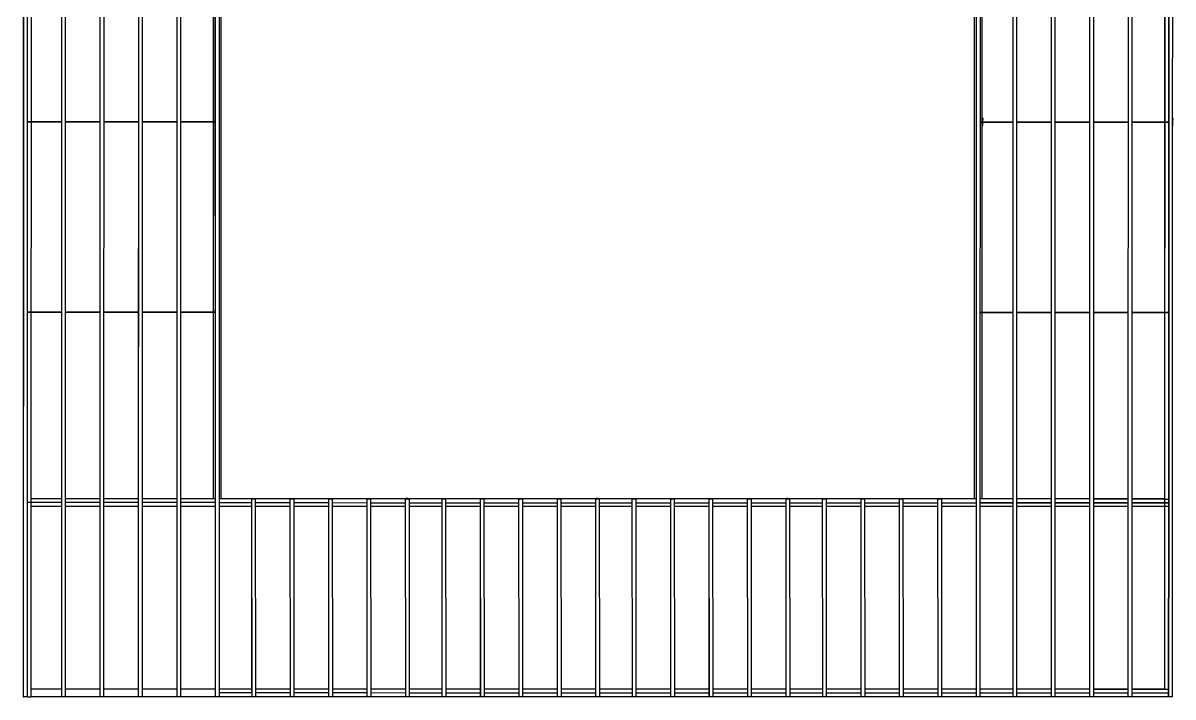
# Model space of a CAD drawing. Extents: x -15.5 to 2.7, y -11.6 to 9.6.
# Drawn here: x -15.48 to 2.65, y -11.63 to -1 of the extents above; entities that cross this region are included whole.
import ezdxf

# ---------------------------------------------------------------- set-up
doc = ezdxf.new("R2010")
doc.units = 0
doc.layers.get('0').update_dxf_attribs({"linetype": 'CONTINUOUS'})

msp = doc.modelspace()

# ---------------------------------------------------------------- linework, layer by layer
for p, q in [((-12.448, -11.624), (-12.447, 9.615)), ((-0.449, -11.627), (-0.447, 9.613)), ((2.582, -11.627), (2.586, 7.633)), ((0.127, -11.627), (0.129, 6.982)), ((-15.475, -11.624), (-15.473, 6.436)), ((-15.415, -11.623), (-15.413, 6.436)), ((-14.873, -11.624), (-14.871, 6.436)), ((-14.267, -11.624), (-14.265, 6.435)), ((-13.661, -11.624), (-13.659, 6.435)), ((-13.055, -11.624), (-13.053, 6.435)), ((-15.474, 6.256), (-15.479, -11.623)), ((-15.476, -11.623), (-15.474, 6.256)), ((-15.477, 0.431), (-15.478, -2.528)), ((-15.355, 0.376), (-15.358, -8.502)), ((-14.873, -8.502), (-14.872, 0.376)), ((-14.813, -8.502), (-14.812, 0.376)), ((-14.267, -8.502), (-14.266, 0.376)), ((-14.207, -8.502), (-14.206, 0.376)), ((-13.661, -8.502), (-13.66, 0.376)), ((-13.601, -8.502), (-13.6, 0.376)), ((-13.055, -8.503), (-13.054, 0.376)), ((-12.995, -8.503), (-12.994, 0.376)), ((-12.479, -2.531), (-12.478, 0.376)), ((-12.477, -2.528), (-12.477, 0.376)), ((-12.449, -8.504), (-12.448, 0.376)), ((-12.388, -8.504), (-12.387, 0.376)), ((-12.358, -8.503), (-12.357, 0.376)), ((-0.48, -8.505), (-0.479, 0.374)), ((-0.479, -8.505), (-0.478, 0.374)), ((-0.449, -8.506), (-0.448, 0.374)), ((-0.389, -8.506), (-0.388, 0.373)), ((-0.358, -2.505), (-0.358, 0.373)), ((0.127, -8.505), (0.128, 0.373)), ((0.187, -8.505), (0.188, 0.373)), ((0.733, -8.505), (0.734, 0.373)), ((0.733, -8.505), (0.734, 0.373)), ((0.793, -8.505), (0.794, 0.373)), ((1.339, -8.505), (1.34, 0.373)), ((1.339, -8.505), (1.34, 0.373)), ((1.399, -8.505), (1.4, 0.373)), ((1.945, -8.505), (1.946, 0.373)), ((1.945, -8.505), (1.946, 0.373)), ((2.005, -8.505), (2.006, 0.373)), ((2.52, -8.505), (2.523, 0.373)), ((2.522, -8.507), (2.524, 0.373)), ((2.582, -8.507), (2.584, 0.373)), ((2.584, 0.433), (2.583, -2.567)), ((2.644, -2.506), (2.645, 0.374)), ((-15.48, -2.536), (-15.481, -2.539)), ((-15.479, -2.533), (-15.48, -2.536)), ((-15.478, -2.53), (-15.479, -2.533)), ((-15.478, -2.528), (-15.478, -2.53)), ((-15.478, -2.528), (-15.478, -2.568)), ((-12.48, -2.536), (-12.481, -2.539)), ((-12.479, -2.533), (-12.48, -2.536)), ((-12.478, -2.53), (-12.479, -2.531)), ((-12.479, -2.531), (-12.479, -2.533)), ((-12.479, -2.566), (-12.479, -2.531)), ((-12.477, -2.528), (-12.478, -2.53)), ((-12.477, -2.57), (-12.477, -2.528)), ((-0.358, -2.505), (-0.35, -2.505)), ((-0.351, -2.505), (-0.358, -2.505)), ((-0.358, -2.525), (-0.358, -2.505)), ((-0.358, -2.505), (-0.358, -2.505)), ((-0.358, -2.525), (-0.35, -2.525)), ((-0.358, -2.625), (-0.358, -2.525)), ((-0.351, -2.505), (-0.35, -2.505)), ((-0.351, -2.625), (-0.35, -2.525)), ((-0.35, -2.505), (-0.35, -2.525)), ((2.644, -2.506), (2.649, -2.506)), ((2.649, -2.506), (2.644, -2.506)), ((2.644, -2.526), (2.644, -2.506)), ((2.644, -2.506), (2.644, -2.506)), ((2.644, -2.526), (2.649, -2.526)), ((2.644, -2.626), (2.644, -2.526)), ((2.649, -2.506), (2.649, -2.506)), ((2.649, -2.506), (2.649, -2.526)), ((2.649, -2.626), (2.649, -2.526)), ((-15.481, -2.542), (-15.482, -2.545)), ((-15.482, -2.545), (-15.482, -2.548)), ((-15.482, -2.548), (-15.482, -2.551)), ((-15.482, -2.551), (-15.481, -2.554)), ((-15.481, -2.539), (-15.481, -2.542)), ((-15.481, -2.554), (-15.481, -2.557)), ((-15.481, -2.557), (-15.48, -2.561)), ((-15.48, -2.561), (-15.479, -2.564)), ((-15.479, -2.564), (-15.478, -2.567)), ((-15.478, -2.567), (-15.478, -2.568)), ((-15.478, -2.568), (-15.478, -5.528)), ((-15.414, -2.564), (-14.873, -2.564)), ((-14.873, -2.564), (-15.414, -2.564)), ((-14.812, -2.564), (-14.267, -2.564)), ((-14.267, -2.564), (-14.812, -2.564)), ((-14.206, -2.564), (-13.661, -2.564)), ((-13.661, -2.564), (-14.206, -2.564)), ((-13.6, -2.564), (-13.055, -2.564)), ((-13.055, -2.564), (-13.6, -2.564)), ((-12.994, -2.564), (-12.448, -2.564)), ((-12.448, -2.564), (-12.994, -2.564)), ((-12.481, -2.542), (-12.482, -2.545)), ((-12.482, -2.545), (-12.482, -2.549)), ((-12.482, -2.549), (-12.482, -2.552)), ((-12.482, -2.552), (-12.481, -2.555)), ((-12.481, -2.539), (-12.481, -2.542)), ((-12.481, -2.555), (-12.481, -2.558)), ((-12.481, -2.558), (-12.48, -2.561)), ((-12.48, -2.561), (-12.479, -2.564)), ((-12.479, -2.564), (-12.479, -2.566)), ((-12.479, -2.566), (-12.478, -2.567)), ((-12.479, -5.53), (-12.479, -2.566)), ((-12.478, -2.567), (-12.477, -2.57)), ((-12.478, -5.527), (-12.477, -2.57)), ((-0.388, -2.566), (0.127, -2.567)), ((0.127, -2.567), (-0.388, -2.566)), ((-0.359, -8.505), (-0.358, -2.625)), ((-0.358, -2.625), (-0.351, -2.625)), ((0.188, -2.567), (0.734, -2.567)), ((0.734, -2.567), (0.188, -2.567)), ((0.794, -2.567), (1.34, -2.567)), ((1.34, -2.567), (0.794, -2.567)), ((1.4, -2.567), (1.946, -2.567)), ((1.946, -2.567), (1.4, -2.567)), ((2.006, -2.567), (2.583, -2.567)), ((2.583, -2.567), (2.006, -2.567)), ((2.583, -2.567), (2.583, -5.567)), ((2.642, -11.627), (2.644, -2.626)), ((2.644, -2.626), (2.649, -2.626)), ((-15.482, -5.542), (-15.483, -5.545)), ((-15.483, -5.545), (-15.483, -5.548)), ((-15.483, -5.548), (-15.483, -5.551)), ((-15.483, -5.551), (-15.482, -5.554)), ((-15.481, -5.536), (-15.482, -5.539)), ((-15.482, -5.539), (-15.482, -5.542)), ((-15.482, -5.554), (-15.482, -5.557)), ((-15.482, -5.557), (-15.481, -5.56)), ((-15.48, -5.533), (-15.481, -5.536)), ((-15.481, -5.56), (-15.48, -5.563)), ((-15.479, -5.53), (-15.48, -5.533)), ((-15.48, -5.563), (-15.479, -5.566)), ((-15.478, -5.528), (-15.479, -5.53)), ((-15.479, -5.566), (-15.478, -5.568)), ((-15.478, -5.568), (-15.479, -8.528)), ((-15.478, -5.528), (-15.478, -5.568)), ((-14.873, -5.564), (-15.415, -5.564)), ((-15.415, -5.564), (-14.873, -5.564)), ((-14.267, -5.564), (-14.812, -5.564)), ((-14.812, -5.564), (-14.267, -5.564)), ((-13.661, -5.564), (-14.206, -5.564)), ((-14.206, -5.564), (-13.661, -5.564)), ((-13.055, -5.564), (-13.6, -5.564)), ((-13.6, -5.564), (-13.055, -5.564)), ((-12.448, -5.564), (-12.994, -5.564)), ((-12.994, -5.564), (-12.448, -5.564)), ((-12.482, -5.542), (-12.483, -5.545)), ((-12.483, -5.545), (-12.483, -5.549)), ((-12.483, -5.549), (-12.483, -5.552)), ((-12.483, -5.552), (-12.482, -5.555)), ((-12.481, -5.536), (-12.482, -5.539)), ((-12.482, -5.539), (-12.482, -5.542)), ((-12.482, -5.555), (-12.482, -5.558)), ((-12.482, -5.558), (-12.481, -5.561)), ((-12.48, -5.533), (-12.481, -5.536)), ((-12.481, -5.561), (-12.48, -5.564)), ((-12.479, -5.53), (-12.48, -5.533)), ((-12.48, -5.564), (-12.479, -5.567)), ((-12.478, -5.527), (-12.479, -5.53)), ((-12.479, -5.53), (-12.479, -5.53)), ((-12.479, -5.567), (-12.479, -5.53)), ((-12.479, -5.567), (-12.479, -5.567)), ((-12.479, -5.567), (-12.478, -5.57)), ((-12.479, -8.502), (-12.479, -5.567)), ((-12.478, -5.527), (-12.478, -5.527)), ((-12.478, -5.57), (-12.478, -5.527)), ((-12.478, -5.57), (-12.478, -5.57)), ((-12.478, -8.502), (-12.478, -5.57)), ((0.127, -5.566), (-0.389, -5.566)), ((-0.389, -5.566), (0.127, -5.566)), ((0.733, -5.567), (0.187, -5.566)), ((0.187, -5.566), (0.733, -5.567)), ((1.339, -5.567), (0.793, -5.567)), ((0.793, -5.567), (1.339, -5.567)), ((1.945, -5.567), (1.399, -5.567)), ((1.399, -5.567), (1.945, -5.567)), ((2.583, -5.567), (2.005, -5.567)), ((2.005, -5.567), (2.583, -5.567)), ((2.583, -5.567), (2.582, -8.567)), ((-14.873, -8.502), (-15.358, -8.502)), ((-15.358, -8.502), (-15.358, -8.504)), ((-15.358, -8.504), (-15.358, -8.504)), ((-15.358, -8.504), (-15.358, -8.624)), ((-14.873, -8.504), (-15.358, -8.504)), ((-15.358, -8.504), (-15.358, -8.624)), ((-14.873, -8.504), (-14.873, -8.502)), ((-14.873, -8.624), (-14.873, -8.504)), ((-14.267, -8.502), (-14.813, -8.502)), ((-14.813, -8.504), (-14.813, -8.502)), ((-14.267, -8.504), (-14.813, -8.504)), ((-14.813, -8.624), (-14.813, -8.504)), ((-14.267, -8.504), (-14.267, -8.502)), ((-14.267, -8.624), (-14.267, -8.504)), ((-13.661, -8.502), (-14.207, -8.502)), ((-14.207, -8.504), (-14.207, -8.502)), ((-13.661, -8.504), (-14.207, -8.504)), ((-14.207, -8.624), (-14.207, -8.504)), ((-13.661, -8.504), (-13.661, -8.502)), ((-13.661, -8.624), (-13.661, -8.504)), ((-13.055, -8.503), (-13.601, -8.502)), ((-13.601, -8.504), (-13.601, -8.502)), ((-13.055, -8.504), (-13.601, -8.504)), ((-13.601, -8.624), (-13.601, -8.504)), ((-13.055, -8.504), (-13.055, -8.503)), ((-13.055, -8.624), (-13.055, -8.504)), ((-12.479, -8.503), (-12.995, -8.503)), ((-12.995, -8.504), (-12.995, -8.503)), ((-12.449, -8.504), (-12.995, -8.504)), ((-12.995, -8.624), (-12.995, -8.504)), ((-12.479, -8.502), (-12.478, -8.502)), ((-12.479, -8.503), (-12.479, -8.502)), ((-12.478, -8.503), (-12.479, -8.503)), ((-12.478, -8.504), (-12.479, -8.503)), ((-12.478, -8.503), (-12.478, -8.502)), ((-12.478, -8.504), (-12.478, -8.503)), ((-12.449, -8.504), (-12.478, -8.504)), ((-12.449, -8.624), (-12.449, -8.504)), ((-12.449, -8.504), (-12.449, -8.504)), ((-12.358, -8.504), (-12.388, -8.504)), ((-11.876, -8.504), (-12.388, -8.504)), ((-12.388, -8.624), (-12.388, -8.504)), ((-12.388, -8.504), (-12.388, -8.504)), ((-12.358, -8.504), (-12.358, -8.503)), ((-9.453, -8.503), (-12.358, -8.503)), ((-11.876, -8.624), (-11.876, -8.504)), ((-11.876, -8.504), (-11.816, -8.504)), ((-11.876, -8.505), (-11.876, -8.504)), ((-11.873, -11.625), (-11.876, -8.505)), ((-11.816, -8.505), (-11.876, -8.505)), ((-11.816, -8.504), (-11.816, -8.505)), ((-11.816, -8.505), (-11.816, -8.504)), ((-11.27, -8.504), (-11.816, -8.504)), ((-11.816, -8.505), (-11.816, -8.505)), ((-11.816, -8.624), (-11.816, -8.505)), ((-11.27, -8.624), (-11.27, -8.504)), ((-11.27, -8.504), (-11.21, -8.504)), ((-11.27, -8.505), (-11.27, -8.504)), ((-11.267, -11.625), (-11.27, -8.505)), ((-11.21, -8.505), (-11.27, -8.505)), ((-11.21, -8.504), (-11.21, -8.505)), ((-11.21, -8.505), (-11.21, -8.504)), ((-10.664, -8.504), (-11.21, -8.504)), ((-11.21, -8.505), (-11.21, -8.505)), ((-11.21, -8.624), (-11.21, -8.505)), ((-10.664, -8.624), (-10.664, -8.504)), ((-10.664, -8.504), (-10.604, -8.504)), ((-10.664, -8.505), (-10.664, -8.504)), ((-10.661, -11.625), (-10.664, -8.505)), ((-10.604, -8.505), (-10.664, -8.505)), ((-10.604, -8.504), (-10.604, -8.505)), ((-10.604, -8.505), (-10.604, -8.504)), ((-10.058, -8.505), (-10.604, -8.504)), ((-10.604, -8.505), (-10.604, -8.505)), ((-10.604, -8.624), (-10.604, -8.505)), ((-10.058, -8.624), (-10.058, -8.505)), ((-10.058, -8.505), (-9.998, -8.505)), ((-10.058, -8.505), (-10.058, -8.505)), ((-10.055, -11.625), (-10.058, -8.505)), ((-9.998, -8.505), (-10.058, -8.505)), ((-9.998, -8.505), (-9.998, -8.505)), ((-9.998, -8.505), (-9.998, -8.505)), ((-9.998, -8.505), (-9.998, -8.505)), ((-9.998, -8.625), (-9.998, -8.505)), ((-9.452, -8.505), (-9.998, -8.505)), ((-9.452, -8.503), (-9.453, -8.503)), ((-9.413, -8.503), (-9.453, -8.503)), ((-9.449, -8.501), (-9.452, -8.503)), ((-9.452, -8.625), (-9.452, -8.505)), ((-9.452, -8.505), (-9.392, -8.505)), ((-9.452, -8.505), (-9.452, -8.505)), ((-9.449, -11.625), (-9.452, -8.505)), ((-9.392, -8.505), (-9.452, -8.505)), ((-9.446, -8.501), (-9.449, -8.501)), ((-9.443, -8.5), (-9.446, -8.501)), ((-9.44, -8.499), (-9.443, -8.5)), ((-9.437, -8.499), (-9.44, -8.499)), ((-9.433, -8.499), (-9.437, -8.499)), ((-9.43, -8.499), (-9.433, -8.499)), ((-9.427, -8.499), (-9.43, -8.499)), ((-9.424, -8.5), (-9.427, -8.499)), ((-9.421, -8.501), (-9.424, -8.5)), ((-9.418, -8.501), (-9.421, -8.501)), ((-9.415, -8.503), (-9.418, -8.501)), ((-9.413, -8.503), (-9.415, -8.503)), ((-6.454, -8.504), (-9.413, -8.503)), ((-9.392, -8.505), (-9.392, -8.505)), ((-9.392, -8.505), (-9.392, -8.505)), ((-9.392, -8.505), (-9.392, -8.505)), ((-9.392, -8.625), (-9.392, -8.505)), ((-8.876, -8.505), (-9.392, -8.505)), ((-8.876, -8.625), (-8.876, -8.505)), ((-8.876, -8.505), (-8.816, -8.505)), ((-8.876, -8.505), (-8.876, -8.505)), ((-8.873, -11.625), (-8.876, -8.505)), ((-8.816, -8.505), (-8.876, -8.505)), ((-8.816, -8.505), (-8.816, -8.505)), ((-8.816, -8.505), (-8.816, -8.505)), ((-8.816, -8.505), (-8.816, -8.505)), ((-8.816, -8.625), (-8.816, -8.505)), ((-8.27, -8.505), (-8.816, -8.505)), ((-8.27, -8.625), (-8.27, -8.505)), ((-8.27, -8.505), (-8.21, -8.505)), ((-8.27, -8.505), (-8.27, -8.505)), ((-8.267, -11.625), (-8.27, -8.505)), ((-8.21, -8.505), (-8.27, -8.505)), ((-8.21, -8.505), (-8.21, -8.505)), ((-8.21, -8.505), (-8.21, -8.505)), ((-8.21, -8.505), (-8.21, -8.505)), ((-8.21, -8.625), (-8.21, -8.505)), ((-7.664, -8.505), (-8.21, -8.505)), ((-7.664, -8.625), (-7.664, -8.505)), ((-7.664, -8.505), (-7.604, -8.505)), ((-7.664, -8.505), (-7.664, -8.505)), ((-7.661, -11.625), (-7.664, -8.505)), ((-7.604, -8.505), (-7.664, -8.505)), ((-7.604, -8.505), (-7.604, -8.505)), ((-7.604, -8.505), (-7.604, -8.505)), ((-7.604, -8.505), (-7.604, -8.505)), ((-7.604, -8.625), (-7.604, -8.505)), ((-7.058, -8.505), (-7.604, -8.505)), ((-7.058, -8.625), (-7.058, -8.505)), ((-7.058, -8.505), (-6.998, -8.505)), ((-7.058, -8.506), (-7.058, -8.505)), ((-7.055, -11.626), (-7.058, -8.506)), ((-6.998, -8.506), (-7.058, -8.506)), ((-6.998, -8.505), (-6.998, -8.506)), ((-6.998, -8.506), (-6.998, -8.505)), ((-6.452, -8.505), (-6.998, -8.505)), ((-6.998, -8.506), (-6.998, -8.506)), ((-6.998, -8.625), (-6.998, -8.506)), ((-6.452, -8.503), (-6.454, -8.504)), ((-6.413, -8.504), (-6.454, -8.504)), ((-6.449, -8.502), (-6.452, -8.503)), ((-6.452, -8.625), (-6.452, -8.505)), ((-6.452, -8.505), (-6.392, -8.505)), ((-6.452, -8.506), (-6.452, -8.505)), ((-6.449, -11.626), (-6.452, -8.506)), ((-6.392, -8.506), (-6.452, -8.506)), ((-6.446, -8.501), (-6.449, -8.502)), ((-6.443, -8.5), (-6.446, -8.501)), ((-6.44, -8.5), (-6.443, -8.5)), ((-6.437, -8.5), (-6.44, -8.5)), ((-6.434, -8.5), (-6.437, -8.5)), ((-6.43, -8.5), (-6.434, -8.5)), ((-6.427, -8.5), (-6.43, -8.5)), ((-6.424, -8.5), (-6.427, -8.5)), ((-6.421, -8.501), (-6.424, -8.5)), ((-6.418, -8.502), (-6.421, -8.501)), ((-6.415, -8.503), (-6.418, -8.502)), ((-6.413, -8.504), (-6.415, -8.503)), ((-3.454, -8.504), (-6.413, -8.504)), ((-6.392, -8.505), (-6.392, -8.506)), ((-6.392, -8.506), (-6.392, -8.505)), ((-5.876, -8.505), (-6.392, -8.505)), ((-6.392, -8.506), (-6.392, -8.506)), ((-6.392, -8.625), (-6.392, -8.506)), ((-5.876, -8.625), (-5.876, -8.505)), ((-5.876, -8.505), (-5.816, -8.505)), ((-5.876, -8.506), (-5.876, -8.505)), ((-5.873, -11.626), (-5.876, -8.506)), ((-5.816, -8.506), (-5.876, -8.506)), ((-5.816, -8.505), (-5.816, -8.506)), ((-5.816, -8.506), (-5.816, -8.505)), ((-5.27, -8.505), (-5.816, -8.505)), ((-5.816, -8.506), (-5.816, -8.506)), ((-5.816, -8.625), (-5.816, -8.506)), ((-5.27, -8.625), (-5.27, -8.505)), ((-5.27, -8.505), (-5.21, -8.505)), ((-5.27, -8.506), (-5.27, -8.505)), ((-5.267, -11.626), (-5.27, -8.506)), ((-5.21, -8.506), (-5.27, -8.506)), ((-5.21, -8.505), (-5.21, -8.506)), ((-5.21, -8.506), (-5.21, -8.505)), ((-4.664, -8.506), (-5.21, -8.505)), ((-5.21, -8.506), (-5.21, -8.506)), ((-5.21, -8.625), (-5.21, -8.506)), ((-4.664, -8.625), (-4.664, -8.506)), ((-4.664, -8.506), (-4.604, -8.506)), ((-4.664, -8.506), (-4.664, -8.506)), ((-4.661, -11.626), (-4.664, -8.506)), ((-4.604, -8.506), (-4.664, -8.506)), ((-4.604, -8.506), (-4.604, -8.506)), ((-4.604, -8.506), (-4.604, -8.506)), ((-4.604, -8.506), (-4.604, -8.506)), ((-4.604, -8.626), (-4.604, -8.506)), ((-4.058, -8.506), (-4.604, -8.506)), ((-4.058, -8.626), (-4.058, -8.506)), ((-4.058, -8.506), (-3.998, -8.506)), ((-4.058, -8.506), (-4.058, -8.506)), ((-4.055, -11.626), (-4.058, -8.506)), ((-3.998, -8.506), (-4.058, -8.506)), ((-3.998, -8.506), (-3.998, -8.506)), ((-3.998, -8.506), (-3.998, -8.506)), ((-3.998, -8.506), (-3.998, -8.506)), ((-3.998, -8.626), (-3.998, -8.506)), ((-3.452, -8.506), (-3.998, -8.506)), ((-3.452, -8.504), (-3.454, -8.504)), ((-3.413, -8.504), (-3.454, -8.504)), ((-3.449, -8.502), (-3.452, -8.504)), ((-3.452, -8.626), (-3.452, -8.506)), ((-3.452, -8.506), (-3.392, -8.506)), ((-3.452, -8.506), (-3.452, -8.506)), ((-3.449, -11.626), (-3.452, -8.506)), ((-3.392, -8.506), (-3.452, -8.506)), ((-3.446, -8.502), (-3.449, -8.502)), ((-3.443, -8.501), (-3.446, -8.502)), ((-3.44, -8.5), (-3.443, -8.501)), ((-3.437, -8.5), (-3.44, -8.5)), ((-3.434, -8.5), (-3.437, -8.5)), ((-3.43, -8.5), (-3.434, -8.5)), ((-3.427, -8.5), (-3.43, -8.5)), ((-3.424, -8.501), (-3.427, -8.5)), ((-3.421, -8.502), (-3.424, -8.501)), ((-3.418, -8.502), (-3.421, -8.502)), ((-3.415, -8.504), (-3.418, -8.502)), ((-3.413, -8.504), (-3.415, -8.504)), ((-0.48, -8.505), (-3.413, -8.504)), ((-3.392, -8.506), (-3.392, -8.506)), ((-3.392, -8.506), (-3.392, -8.506)), ((-3.392, -8.506), (-3.392, -8.506)), ((-3.392, -8.626), (-3.392, -8.506)), ((-2.876, -8.506), (-3.392, -8.506)), ((-2.876, -8.626), (-2.876, -8.506)), ((-2.876, -8.506), (-2.816, -8.506)), ((-2.876, -8.506), (-2.876, -8.506)), ((-2.873, -11.626), (-2.876, -8.506)), ((-2.816, -8.506), (-2.876, -8.506)), ((-2.816, -8.506), (-2.816, -8.506)), ((-2.816, -8.506), (-2.816, -8.506)), ((-2.816, -8.506), (-2.816, -8.506)), ((-2.816, -8.626), (-2.816, -8.506)), ((-2.27, -8.506), (-2.816, -8.506)), ((-2.27, -8.626), (-2.27, -8.506)), ((-2.27, -8.506), (-2.21, -8.506)), ((-2.27, -8.506), (-2.27, -8.506)), ((-2.267, -11.626), (-2.27, -8.506)), ((-2.21, -8.506), (-2.27, -8.506)), ((-2.21, -8.506), (-2.21, -8.506)), ((-2.21, -8.506), (-2.21, -8.506)), ((-2.21, -8.506), (-2.21, -8.506)), ((-2.21, -8.626), (-2.21, -8.506)), ((-1.664, -8.506), (-2.21, -8.506)), ((-1.664, -8.626), (-1.664, -8.506)), ((-1.664, -8.506), (-1.604, -8.506)), ((-1.664, -8.506), (-1.664, -8.506)), ((-1.661, -11.627), (-1.664, -8.506)), ((-1.604, -8.506), (-1.664, -8.506)), ((-1.604, -8.506), (-1.604, -8.506)), ((-1.604, -8.506), (-1.604, -8.506)), ((-1.604, -8.506), (-1.604, -8.506)), ((-1.604, -8.626), (-1.604, -8.506)), ((-1.058, -8.506), (-1.604, -8.506)), ((-1.058, -8.626), (-1.058, -8.506)), ((-1.058, -8.506), (-0.998, -8.506)), ((-1.058, -8.507), (-1.058, -8.506)), ((-1.055, -11.627), (-1.058, -8.507)), ((-0.998, -8.507), (-1.058, -8.507)), ((-0.998, -8.506), (-0.998, -8.507)), ((-0.998, -8.507), (-0.998, -8.506)), ((-0.479, -8.506), (-0.998, -8.506)), ((-0.998, -8.507), (-0.998, -8.507)), ((-0.998, -8.626), (-0.998, -8.507)), ((-0.48, -8.505), (-0.479, -8.505)), ((-0.479, -8.506), (-0.48, -8.505)), ((-0.479, -8.506), (-0.479, -8.505)), ((-0.449, -8.506), (-0.479, -8.506)), ((-0.449, -8.626), (-0.449, -8.506)), ((-0.359, -8.506), (-0.389, -8.506)), ((-0.389, -8.626), (-0.389, -8.506)), ((0.127, -8.505), (-0.359, -8.505)), ((-0.359, -8.506), (-0.359, -8.505)), ((0.127, -8.506), (-0.359, -8.506)), ((0.127, -8.506), (0.127, -8.505)), ((0.127, -8.626), (0.127, -8.506)), ((0.733, -8.505), (0.187, -8.505)), ((0.187, -8.506), (0.187, -8.505)), ((0.733, -8.506), (0.187, -8.506)), ((0.187, -8.626), (0.187, -8.506)), ((0.733, -8.505), (0.733, -8.505)), ((0.733, -8.506), (0.733, -8.505)), ((0.733, -8.506), (0.733, -8.505)), ((0.733, -8.506), (0.733, -8.506)), ((0.733, -8.626), (0.733, -8.506)), ((0.733, -8.626), (0.733, -8.506)), ((1.339, -8.505), (0.793, -8.505)), ((0.793, -8.506), (0.793, -8.505)), ((1.339, -8.507), (0.793, -8.506)), ((0.793, -8.626), (0.793, -8.506)), ((1.339, -8.505), (1.339, -8.505)), ((1.339, -8.507), (1.339, -8.505)), ((1.339, -8.507), (1.339, -8.505)), ((1.339, -8.507), (1.339, -8.507)), ((1.339, -8.627), (1.339, -8.507)), ((1.339, -8.627), (1.339, -8.507)), ((1.945, -8.505), (1.399, -8.505)), ((1.399, -8.507), (1.399, -8.505)), ((1.945, -8.507), (1.399, -8.507)), ((1.399, -8.627), (1.399, -8.507)), ((1.945, -8.505), (1.945, -8.505)), ((1.945, -8.507), (1.945, -8.505)), ((1.945, -8.507), (1.945, -8.505)), ((1.945, -8.507), (1.945, -8.507)), ((1.945, -8.627), (1.945, -8.507)), ((1.945, -8.627), (1.945, -8.507)), ((2.52, -8.505), (2.005, -8.505)), ((2.005, -8.507), (2.005, -8.505)), ((2.522, -8.507), (2.005, -8.507)), ((2.005, -8.627), (2.005, -8.507)), ((2.522, -8.507), (2.582, -8.507)), ((2.522, -8.627), (2.522, -8.507)), ((2.582, -8.627), (2.582, -8.507)), ((-15.482, -8.539), (-15.483, -8.542)), ((-15.483, -8.542), (-15.483, -8.545)), ((-15.483, -8.545), (-15.483, -8.548)), ((-15.483, -8.548), (-15.483, -8.551)), ((-15.483, -8.551), (-15.483, -8.554)), ((-15.483, -8.554), (-15.482, -8.557)), ((-15.481, -8.533), (-15.482, -8.536)), ((-15.482, -8.536), (-15.482, -8.539)), ((-15.482, -8.557), (-15.482, -8.56)), ((-15.482, -8.56), (-15.481, -8.563)), ((-15.48, -8.53), (-15.481, -8.533)), ((-15.481, -8.563), (-15.48, -8.566)), ((-15.479, -8.528), (-15.48, -8.53)), ((-15.48, -8.566), (-15.479, -8.568)), ((-15.479, -8.568), (-15.48, -11.528)), ((-15.479, -8.528), (-15.479, -8.568)), ((-14.873, -8.564), (-15.415, -8.564)), ((-15.358, -8.624), (-15.359, -11.502)), ((-14.873, -8.624), (-15.358, -8.624)), ((-15.358, -8.624), (-15.358, -8.624)), ((-14.873, -11.502), (-14.873, -8.624)), ((-14.267, -8.564), (-14.813, -8.564)), ((-14.267, -8.624), (-14.813, -8.624)), ((-14.813, -11.502), (-14.813, -8.624)), ((-14.267, -11.502), (-14.267, -8.624)), ((-13.661, -8.564), (-14.207, -8.564)), ((-13.661, -8.624), (-14.207, -8.624)), ((-14.207, -11.502), (-14.207, -8.624)), ((-13.661, -11.502), (-13.661, -8.624)), ((-13.055, -8.564), (-13.601, -8.564)), ((-13.055, -8.624), (-13.601, -8.624)), ((-13.601, -11.502), (-13.601, -8.624)), ((-13.055, -11.502), (-13.055, -8.624)), ((-12.449, -8.564), (-12.995, -8.564)), ((-12.449, -8.624), (-12.995, -8.624)), ((-12.995, -11.502), (-12.995, -8.624)), ((-12.449, -11.501), (-12.449, -8.624)), ((-12.388, -8.564), (-11.876, -8.564)), ((-11.876, -8.624), (-12.388, -8.624)), ((-12.388, -11.503), (-12.388, -8.624)), ((-11.874, -11.503), (-11.876, -8.624)), ((-11.816, -8.564), (-11.27, -8.564)), ((-11.27, -8.624), (-11.816, -8.624)), ((-11.813, -11.503), (-11.816, -8.624)), ((-11.268, -11.503), (-11.27, -8.624)), ((-11.21, -8.564), (-10.664, -8.564)), ((-10.664, -8.624), (-11.21, -8.624)), ((-11.207, -11.503), (-11.21, -8.624)), ((-10.662, -11.503), (-10.664, -8.624)), ((-10.604, -8.564), (-10.058, -8.565)), ((-10.058, -8.624), (-10.604, -8.624)), ((-10.601, -11.503), (-10.604, -8.624)), ((-10.056, -11.503), (-10.058, -8.624)), ((-9.998, -8.565), (-9.452, -8.565)), ((-9.452, -8.625), (-9.998, -8.625)), ((-9.995, -11.503), (-9.998, -8.625)), ((-9.45, -11.501), (-9.452, -8.625)), ((-9.392, -8.565), (-8.876, -8.565)), ((-8.876, -8.625), (-9.392, -8.625)), ((-9.389, -11.503), (-9.392, -8.625)), ((-8.874, -11.503), (-8.876, -8.625)), ((-8.816, -8.565), (-8.27, -8.565)), ((-8.27, -8.625), (-8.816, -8.625)), ((-8.813, -11.503), (-8.816, -8.625)), ((-8.268, -11.503), (-8.27, -8.625)), ((-8.21, -8.565), (-7.664, -8.565)), ((-7.664, -8.625), (-8.21, -8.625)), ((-8.207, -11.503), (-8.21, -8.625)), ((-7.662, -11.503), (-7.664, -8.625)), ((-7.604, -8.565), (-7.058, -8.565)), ((-7.058, -8.625), (-7.604, -8.625)), ((-7.601, -11.503), (-7.604, -8.625)), ((-7.056, -11.504), (-7.058, -8.625)), ((-6.998, -8.565), (-6.452, -8.565)), ((-6.452, -8.625), (-6.998, -8.625)), ((-6.995, -11.504), (-6.998, -8.625)), ((-6.45, -11.502), (-6.452, -8.625)), ((-6.392, -8.565), (-5.876, -8.565)), ((-5.876, -8.625), (-6.392, -8.625)), ((-6.389, -11.504), (-6.392, -8.625)), ((-5.874, -11.504), (-5.876, -8.625)), ((-5.816, -8.565), (-5.27, -8.565)), ((-5.27, -8.625), (-5.816, -8.625)), ((-5.813, -11.504), (-5.816, -8.625)), ((-5.268, -11.504), (-5.27, -8.625)), ((-5.21, -8.565), (-4.664, -8.566)), ((-4.664, -8.625), (-5.21, -8.625)), ((-5.207, -11.504), (-5.21, -8.625)), ((-4.662, -11.504), (-4.664, -8.625)), ((-4.604, -8.566), (-4.058, -8.566)), ((-4.058, -8.626), (-4.604, -8.626)), ((-4.601, -11.504), (-4.604, -8.626)), ((-4.056, -11.504), (-4.058, -8.626)), ((-3.998, -8.566), (-3.452, -8.566)), ((-3.452, -8.626), (-3.998, -8.626)), ((-3.995, -11.504), (-3.998, -8.626)), ((-3.45, -11.502), (-3.452, -8.626)), ((-3.392, -8.566), (-2.876, -8.566)), ((-2.876, -8.626), (-3.392, -8.626)), ((-3.389, -11.504), (-3.392, -8.626)), ((-2.874, -11.504), (-2.876, -8.626)), ((-2.816, -8.566), (-2.27, -8.566)), ((-2.27, -8.626), (-2.816, -8.626)), ((-2.813, -11.504), (-2.816, -8.626)), ((-2.268, -11.504), (-2.27, -8.626)), ((-2.21, -8.566), (-1.664, -8.566)), ((-1.664, -8.626), (-2.21, -8.626)), ((-2.207, -11.504), (-2.21, -8.626)), ((-1.662, -11.505), (-1.664, -8.626)), ((-1.604, -8.566), (-1.058, -8.566)), ((-1.058, -8.626), (-1.604, -8.626)), ((-1.601, -11.505), (-1.604, -8.626)), ((-1.056, -11.505), (-1.058, -8.626)), ((-0.998, -8.566), (-0.449, -8.566)), ((-0.449, -8.626), (-0.998, -8.626)), ((-0.995, -11.505), (-0.998, -8.626)), ((-0.449, -11.503), (-0.449, -8.626)), ((-0.389, -8.566), (0.127, -8.566)), ((0.127, -8.566), (-0.389, -8.566)), ((0.127, -8.626), (-0.389, -8.626)), ((-0.389, -11.505), (-0.389, -8.626)), ((0.127, -11.505), (0.127, -8.626)), ((0.187, -8.566), (0.733, -8.566)), ((0.733, -8.566), (0.187, -8.566)), ((0.733, -8.626), (0.187, -8.626)), ((0.187, -11.505), (0.187, -8.626)), ((0.733, -8.626), (0.733, -8.626)), ((0.733, -11.505), (0.733, -8.626)), ((0.733, -11.505), (0.733, -8.626)), ((0.793, -8.567), (1.339, -8.567)), ((1.339, -8.567), (0.793, -8.567)), ((1.339, -8.627), (0.793, -8.626)), ((0.793, -11.505), (0.793, -8.626)), ((1.338, -11.505), (1.339, -8.627)), ((1.339, -8.627), (1.339, -8.627)), ((1.339, -11.505), (1.339, -8.627)), ((1.399, -8.567), (1.945, -8.567)), ((1.945, -8.567), (1.399, -8.567)), ((1.945, -8.627), (1.399, -8.627)), ((1.399, -11.505), (1.399, -8.627)), ((1.944, -11.505), (1.945, -8.627)), ((1.945, -8.627), (1.945, -8.627)), ((1.945, -11.505), (1.945, -8.627)), ((2.005, -8.567), (2.582, -8.567)), ((2.582, -8.567), (2.005, -8.567)), ((2.52, -8.627), (2.005, -8.627)), ((2.005, -11.505), (2.005, -8.627)), ((2.52, -11.505), (2.52, -8.627)), ((2.522, -8.627), (2.52, -8.627)), ((2.521, -11.507), (2.522, -8.627)), ((2.582, -8.627), (2.522, -8.627)), ((2.582, -8.567), (2.581, -11.567)), ((2.581, -11.507), (2.582, -8.627)), ((-15.483, -11.539), (-15.484, -11.542)), ((-15.484, -11.542), (-15.484, -11.545)), ((-15.484, -11.545), (-15.484, -11.548)), ((-15.484, -11.548), (-15.484, -11.551)), ((-15.484, -11.551), (-15.484, -11.554)), ((-15.484, -11.554), (-15.483, -11.557)), ((-15.482, -11.532), (-15.483, -11.535)), ((-15.483, -11.535), (-15.483, -11.539)), ((-15.483, -11.557), (-15.483, -11.56)), ((-15.483, -11.56), (-15.482, -11.563)), ((-15.481, -11.529), (-15.482, -11.532)), ((-15.482, -11.563), (-15.481, -11.566)), ((-15.48, -11.528), (-15.481, -11.529)), ((-15.481, -11.566), (-15.48, -11.568)), ((-15.48, -11.528), (-15.48, -11.568)), ((-15.48, -11.568), (-15.48, -11.622)), ((-14.873, -11.502), (-15.359, -11.502)), ((-15.359, -11.502), (-15.359, -11.503)), ((-15.359, -11.503), (-15.359, -11.623)), ((-14.873, -11.504), (-15.359, -11.503)), ((-14.873, -11.504), (-14.873, -11.502)), ((-14.873, -11.624), (-14.873, -11.504)), ((-14.267, -11.502), (-14.813, -11.502)), ((-14.813, -11.504), (-14.813, -11.502)), ((-14.267, -11.504), (-14.813, -11.504)), ((-14.813, -11.624), (-14.813, -11.504)), ((-14.267, -11.504), (-14.267, -11.502)), ((-14.267, -11.624), (-14.267, -11.504)), ((-13.661, -11.502), (-14.207, -11.502)), ((-14.207, -11.504), (-14.207, -11.502)), ((-13.661, -11.504), (-14.207, -11.504)), ((-14.207, -11.624), (-14.207, -11.504)), ((-13.661, -11.504), (-13.661, -11.502)), ((-13.661, -11.624), (-13.661, -11.504)), ((-13.055, -11.502), (-13.601, -11.502)), ((-13.601, -11.504), (-13.601, -11.502)), ((-13.055, -11.504), (-13.601, -11.504)), ((-13.601, -11.624), (-13.601, -11.504)), ((-13.055, -11.504), (-13.055, -11.502)), ((-13.055, -11.624), (-13.055, -11.504)), ((-12.454, -11.503), (-12.995, -11.502)), ((-12.995, -11.504), (-12.995, -11.502)), ((-12.449, -11.504), (-12.995, -11.504)), ((-12.995, -11.624), (-12.995, -11.504)), ((-12.453, -11.502), (-12.454, -11.503)), ((-12.449, -11.503), (-12.454, -11.503)), ((-12.45, -11.501), (-12.453, -11.502)), ((-12.449, -11.501), (-12.45, -11.501)), ((-12.449, -11.503), (-12.449, -11.501)), ((-12.449, -11.504), (-12.449, -11.503)), ((-12.449, -11.624), (-12.449, -11.504)), ((-11.874, -11.503), (-12.388, -11.503)), ((-12.388, -11.504), (-12.388, -11.503)), ((-11.874, -11.504), (-12.388, -11.504)), ((-12.388, -11.624), (-12.388, -11.504)), ((-11.874, -11.564), (-12.388, -11.564)), ((-11.874, -11.504), (-11.874, -11.503)), ((-11.873, -11.624), (-11.874, -11.504)), ((-11.268, -11.503), (-11.813, -11.503)), ((-11.813, -11.504), (-11.813, -11.503)), ((-11.268, -11.504), (-11.813, -11.504)), ((-11.813, -11.624), (-11.813, -11.504)), ((-11.268, -11.564), (-11.813, -11.564)), ((-11.268, -11.504), (-11.268, -11.503)), ((-11.267, -11.624), (-11.268, -11.504)), ((-10.662, -11.503), (-11.207, -11.503)), ((-11.207, -11.504), (-11.207, -11.503)), ((-10.662, -11.504), (-11.207, -11.504)), ((-11.207, -11.624), (-11.207, -11.504)), ((-10.662, -11.564), (-11.207, -11.564)), ((-10.662, -11.504), (-10.662, -11.503)), ((-10.662, -11.624), (-10.662, -11.504)), ((-10.056, -11.503), (-10.601, -11.503)), ((-10.601, -11.504), (-10.601, -11.503)), ((-10.056, -11.504), (-10.601, -11.504)), ((-10.601, -11.624), (-10.601, -11.504)), ((-10.056, -11.564), (-10.601, -11.564)), ((-10.056, -11.504), (-10.056, -11.503)), ((-10.056, -11.624), (-10.056, -11.504)), ((-9.454, -11.503), (-9.995, -11.503)), ((-9.995, -11.504), (-9.995, -11.503)), ((-9.45, -11.505), (-9.995, -11.504)), ((-9.995, -11.624), (-9.995, -11.504)), ((-9.45, -11.565), (-9.995, -11.564)), ((-9.453, -11.502), (-9.454, -11.503)), ((-9.45, -11.503), (-9.454, -11.503)), ((-9.45, -11.501), (-9.453, -11.502)), ((-9.45, -11.501), (-9.45, -11.501)), ((-9.45, -11.503), (-9.45, -11.501)), ((-9.45, -11.505), (-9.45, -11.503)), ((-9.45, -11.625), (-9.45, -11.505)), ((-8.874, -11.503), (-9.389, -11.503)), ((-9.389, -11.505), (-9.389, -11.503)), ((-8.874, -11.505), (-9.389, -11.505)), ((-9.389, -11.625), (-9.389, -11.505)), ((-8.874, -11.565), (-9.389, -11.565)), ((-8.874, -11.505), (-8.874, -11.503)), ((-8.874, -11.625), (-8.874, -11.505)), ((-8.268, -11.503), (-8.813, -11.503)), ((-8.813, -11.505), (-8.813, -11.503)), ((-8.268, -11.505), (-8.813, -11.505)), ((-8.813, -11.625), (-8.813, -11.505)), ((-8.268, -11.565), (-8.813, -11.565)), ((-8.268, -11.505), (-8.268, -11.503)), ((-8.268, -11.625), (-8.268, -11.505)), ((-7.662, -11.503), (-8.207, -11.503)), ((-8.207, -11.505), (-8.207, -11.503)), ((-7.662, -11.505), (-8.207, -11.505)), ((-8.207, -11.625), (-8.207, -11.505)), ((-7.662, -11.565), (-8.207, -11.565)), ((-7.662, -11.505), (-7.662, -11.503)), ((-7.662, -11.625), (-7.662, -11.505)), ((-7.056, -11.504), (-7.601, -11.503)), ((-7.601, -11.505), (-7.601, -11.503)), ((-7.056, -11.505), (-7.601, -11.505)), ((-7.601, -11.625), (-7.601, -11.505)), ((-7.056, -11.565), (-7.601, -11.565)), ((-7.056, -11.505), (-7.056, -11.504)), ((-7.056, -11.625), (-7.056, -11.505)), ((-6.454, -11.504), (-6.995, -11.504)), ((-6.995, -11.505), (-6.995, -11.504)), ((-6.45, -11.505), (-6.995, -11.505)), ((-6.995, -11.625), (-6.995, -11.505)), ((-6.45, -11.565), (-6.995, -11.565)), ((-6.453, -11.503), (-6.454, -11.504)), ((-6.45, -11.504), (-6.454, -11.504)), ((-6.45, -11.502), (-6.453, -11.503)), ((-6.45, -11.502), (-6.45, -11.502)), ((-6.45, -11.504), (-6.45, -11.502)), ((-6.45, -11.505), (-6.45, -11.504)), ((-6.45, -11.625), (-6.45, -11.505)), ((-5.874, -11.504), (-6.389, -11.504)), ((-6.389, -11.505), (-6.389, -11.504)), ((-5.874, -11.505), (-6.389, -11.505)), ((-6.389, -11.625), (-6.389, -11.505)), ((-5.874, -11.565), (-6.389, -11.565)), ((-5.874, -11.505), (-5.874, -11.504)), ((-5.874, -11.625), (-5.874, -11.505)), ((-5.268, -11.504), (-5.813, -11.504)), ((-5.813, -11.505), (-5.813, -11.504)), ((-5.268, -11.505), (-5.813, -11.505)), ((-5.813, -11.625), (-5.813, -11.505)), ((-5.268, -11.565), (-5.813, -11.565)), ((-5.268, -11.505), (-5.268, -11.504)), ((-5.268, -11.625), (-5.268, -11.505)), ((-4.662, -11.504), (-5.207, -11.504)), ((-5.207, -11.505), (-5.207, -11.504)), ((-4.662, -11.505), (-5.207, -11.505)), ((-5.207, -11.625), (-5.207, -11.505)), ((-4.662, -11.565), (-5.207, -11.565)), ((-4.662, -11.505), (-4.662, -11.504)), ((-4.662, -11.625), (-4.662, -11.505)), ((-4.056, -11.504), (-4.601, -11.504)), ((-4.601, -11.505), (-4.601, -11.504)), ((-4.056, -11.506), (-4.601, -11.505)), ((-4.601, -11.625), (-4.601, -11.505)), ((-4.056, -11.566), (-4.601, -11.565)), ((-4.056, -11.506), (-4.056, -11.504)), ((-4.056, -11.626), (-4.056, -11.506)), ((-3.455, -11.504), (-3.995, -11.504)), ((-3.995, -11.506), (-3.995, -11.504)), ((-3.45, -11.506), (-3.995, -11.506)), ((-3.995, -11.626), (-3.995, -11.506)), ((-3.45, -11.566), (-3.995, -11.566)), ((-3.453, -11.503), (-3.455, -11.504)), ((-3.45, -11.504), (-3.455, -11.504)), ((-3.45, -11.502), (-3.453, -11.503)), ((-3.45, -11.502), (-3.45, -11.502)), ((-3.45, -11.504), (-3.45, -11.502)), ((-3.45, -11.506), (-3.45, -11.504)), ((-3.45, -11.626), (-3.45, -11.506)), ((-2.874, -11.504), (-3.389, -11.504)), ((-3.389, -11.506), (-3.389, -11.504)), ((-2.874, -11.506), (-3.389, -11.506)), ((-3.389, -11.626), (-3.389, -11.506)), ((-2.874, -11.566), (-3.389, -11.566)), ((-2.874, -11.506), (-2.874, -11.504)), ((-2.874, -11.626), (-2.874, -11.506)), ((-2.268, -11.504), (-2.813, -11.504)), ((-2.813, -11.506), (-2.813, -11.504)), ((-2.268, -11.506), (-2.813, -11.506)), ((-2.813, -11.626), (-2.813, -11.506)), ((-2.268, -11.566), (-2.813, -11.566)), ((-2.268, -11.506), (-2.268, -11.504)), ((-2.268, -11.626), (-2.268, -11.506)), ((-1.662, -11.505), (-2.207, -11.504)), ((-2.207, -11.506), (-2.207, -11.504)), ((-1.662, -11.506), (-2.207, -11.506)), ((-2.207, -11.626), (-2.207, -11.506)), ((-1.662, -11.566), (-2.207, -11.566)), ((-1.662, -11.506), (-1.662, -11.505)), ((-1.662, -11.626), (-1.662, -11.506)), ((-1.056, -11.505), (-1.601, -11.505)), ((-1.601, -11.506), (-1.601, -11.505)), ((-1.056, -11.506), (-1.601, -11.506)), ((-1.601, -11.626), (-1.601, -11.506)), ((-1.056, -11.566), (-1.601, -11.566)), ((-1.056, -11.506), (-1.056, -11.505)), ((-1.056, -11.626), (-1.056, -11.506)), ((-0.455, -11.505), (-0.995, -11.505)), ((-0.995, -11.506), (-0.995, -11.505)), ((-0.449, -11.506), (-0.995, -11.506)), ((-0.995, -11.626), (-0.995, -11.506)), ((-0.449, -11.566), (-0.995, -11.566)), ((-0.453, -11.504), (-0.455, -11.505)), ((-0.449, -11.505), (-0.455, -11.505)), ((-0.45, -11.503), (-0.453, -11.504)), ((-0.449, -11.503), (-0.45, -11.503)), ((-0.449, -11.505), (-0.449, -11.503)), ((-0.449, -11.506), (-0.449, -11.505)), ((-0.449, -11.626), (-0.449, -11.506)), ((0.127, -11.505), (-0.389, -11.505)), ((-0.389, -11.506), (-0.389, -11.505)), ((0.127, -11.506), (-0.389, -11.506)), ((-0.389, -11.626), (-0.389, -11.506)), ((0.127, -11.566), (-0.389, -11.566)), ((0.127, -11.506), (0.127, -11.505)), ((0.127, -11.626), (0.127, -11.506)), ((0.733, -11.505), (0.187, -11.505)), ((0.187, -11.506), (0.187, -11.505)), ((0.733, -11.506), (0.187, -11.506)), ((0.187, -11.626), (0.187, -11.506)), ((0.733, -11.566), (0.187, -11.566)), ((0.732, -11.626), (0.733, -11.506)), ((0.733, -11.505), (0.733, -11.505)), ((0.733, -11.506), (0.733, -11.505)), ((0.733, -11.506), (0.733, -11.505)), ((0.733, -11.506), (0.733, -11.506)), ((0.733, -11.626), (0.733, -11.506)), ((1.338, -11.505), (0.793, -11.505)), ((0.793, -11.506), (0.793, -11.505)), ((1.338, -11.507), (0.793, -11.506)), ((0.793, -11.626), (0.793, -11.506)), ((1.339, -11.567), (0.793, -11.566)), ((1.339, -11.505), (1.338, -11.505)), ((1.338, -11.507), (1.338, -11.505)), ((1.339, -11.507), (1.338, -11.507)), ((1.338, -11.627), (1.338, -11.507)), ((1.339, -11.507), (1.339, -11.505)), ((1.339, -11.627), (1.339, -11.507)), ((1.944, -11.505), (1.399, -11.505)), ((1.399, -11.507), (1.399, -11.505)), ((1.944, -11.507), (1.399, -11.507)), ((1.399, -11.627), (1.399, -11.507)), ((1.945, -11.567), (1.399, -11.567)), ((1.945, -11.505), (1.944, -11.505)), ((1.944, -11.507), (1.944, -11.505)), ((1.945, -11.507), (1.944, -11.507)), ((1.944, -11.627), (1.944, -11.507)), ((1.945, -11.507), (1.945, -11.505)), ((1.945, -11.627), (1.945, -11.507)), ((2.52, -11.505), (2.005, -11.505)), ((2.005, -11.507), (2.005, -11.505)), ((2.521, -11.507), (2.005, -11.507)), ((2.005, -11.627), (2.005, -11.507)), ((2.581, -11.567), (2.005, -11.567)), ((2.521, -11.507), (2.52, -11.505)), ((2.581, -11.507), (2.521, -11.507)), ((2.581, -11.627), (2.581, -11.507)), ((-15.48, -11.622), (-15.479, -11.623)), ((-15.479, -11.623), (-15.476, -11.623)), ((-15.475, -11.624), (-15.476, -11.623)), ((-15.415, -11.624), (-15.475, -11.624)), ((-15.415, -11.623), (-15.359, -11.623)), ((-15.415, -11.624), (-15.415, -11.623)), ((-14.873, -11.624), (-15.359, -11.623)), ((-14.813, -11.624), (-14.873, -11.624)), ((-14.873, -11.624), (-14.873, -11.624)), ((-14.267, -11.624), (-14.813, -11.624)), ((-14.813, -11.624), (-14.813, -11.624)), ((-14.207, -11.624), (-14.267, -11.624)), ((-14.267, -11.624), (-14.267, -11.624)), ((-13.661, -11.624), (-14.207, -11.624)), ((-14.207, -11.624), (-14.207, -11.624)), ((-13.601, -11.624), (-13.661, -11.624)), ((-13.661, -11.624), (-13.661, -11.624)), ((-13.055, -11.624), (-13.601, -11.624)), ((-13.601, -11.624), (-13.601, -11.624)), ((-12.995, -11.624), (-13.055, -11.624)), ((-13.055, -11.624), (-13.055, -11.624)), ((-13.055, -11.624), (-13.055, -11.624)), ((-12.449, -11.624), (-12.995, -11.624)), ((-12.995, -11.624), (-12.995, -11.624)), ((-12.448, -11.624), (-12.449, -11.624)), ((-12.388, -11.624), (-12.448, -11.624)), ((-11.873, -11.624), (-12.388, -11.624)), ((-12.388, -11.624), (-12.388, -11.624)), ((-11.873, -11.625), (-11.873, -11.624)), ((-11.873, -11.624), (-11.873, -11.624)), ((-11.813, -11.625), (-11.873, -11.625)), ((-11.267, -11.624), (-11.813, -11.624)), ((-11.813, -11.625), (-11.813, -11.624)), ((-11.267, -11.625), (-11.267, -11.624)), ((-11.267, -11.624), (-11.267, -11.624)), ((-11.207, -11.625), (-11.267, -11.625)), ((-10.662, -11.624), (-11.207, -11.624)), ((-11.207, -11.625), (-11.207, -11.624)), ((-10.661, -11.625), (-10.662, -11.624)), ((-10.662, -11.624), (-10.662, -11.624)), ((-10.601, -11.625), (-10.661, -11.625)), ((-10.056, -11.624), (-10.601, -11.624)), ((-10.601, -11.625), (-10.601, -11.624)), ((-10.056, -11.625), (-10.056, -11.624)), ((-10.055, -11.625), (-10.056, -11.625)), ((-9.995, -11.625), (-10.055, -11.625)), ((-9.45, -11.625), (-9.995, -11.624)), ((-9.995, -11.625), (-9.995, -11.624)), ((-9.449, -11.625), (-9.45, -11.625)), ((-9.45, -11.625), (-9.45, -11.625)), ((-9.389, -11.625), (-9.449, -11.625)), ((-8.874, -11.625), (-9.389, -11.625)), ((-9.389, -11.625), (-9.389, -11.625)), ((-8.873, -11.625), (-8.874, -11.625)), ((-8.874, -11.625), (-8.874, -11.625)), ((-8.813, -11.625), (-8.873, -11.625)), ((-8.268, -11.625), (-8.813, -11.625)), ((-8.813, -11.625), (-8.813, -11.625)), ((-8.267, -11.625), (-8.268, -11.625)), ((-8.268, -11.625), (-8.268, -11.625)), ((-8.207, -11.625), (-8.267, -11.625)), ((-7.662, -11.625), (-8.207, -11.625)), ((-8.207, -11.625), (-8.207, -11.625)), ((-7.661, -11.625), (-7.662, -11.625)), ((-7.662, -11.625), (-7.662, -11.625)), ((-7.601, -11.625), (-7.661, -11.625)), ((-7.056, -11.625), (-7.601, -11.625)), ((-7.601, -11.625), (-7.601, -11.625)), ((-7.055, -11.626), (-7.056, -11.625)), ((-7.056, -11.625), (-7.056, -11.625)), ((-6.995, -11.626), (-7.055, -11.626)), ((-6.45, -11.625), (-6.995, -11.625)), ((-6.995, -11.626), (-6.995, -11.625)), ((-6.449, -11.626), (-6.45, -11.625)), ((-6.45, -11.625), (-6.45, -11.625)), ((-6.389, -11.626), (-6.449, -11.626)), ((-5.874, -11.625), (-6.389, -11.625)), ((-6.389, -11.626), (-6.389, -11.625)), ((-5.873, -11.626), (-5.874, -11.625)), ((-5.874, -11.625), (-5.874, -11.625)), ((-5.813, -11.626), (-5.873, -11.626)), ((-5.268, -11.625), (-5.813, -11.625)), ((-5.813, -11.626), (-5.813, -11.625)), ((-5.267, -11.626), (-5.268, -11.625)), ((-5.268, -11.625), (-5.268, -11.625)), ((-5.207, -11.626), (-5.267, -11.626)), ((-4.662, -11.625), (-5.207, -11.625)), ((-5.207, -11.626), (-5.207, -11.625)), ((-4.662, -11.626), (-4.662, -11.625)), ((-4.661, -11.626), (-4.662, -11.626)), ((-4.601, -11.626), (-4.661, -11.626)), ((-4.056, -11.626), (-4.601, -11.625)), ((-4.601, -11.626), (-4.601, -11.625)), ((-4.055, -11.626), (-4.056, -11.626)), ((-4.056, -11.626), (-4.056, -11.626)), ((-3.995, -11.626), (-4.055, -11.626)), ((-3.45, -11.626), (-3.995, -11.626)), ((-3.995, -11.626), (-3.995, -11.626)), ((-3.449, -11.626), (-3.45, -11.626)), ((-3.45, -11.626), (-3.45, -11.626)), ((-3.389, -11.626), (-3.449, -11.626)), ((-2.874, -11.626), (-3.389, -11.626)), ((-3.389, -11.626), (-3.389, -11.626)), ((-2.873, -11.626), (-2.874, -11.626)), ((-2.874, -11.626), (-2.874, -11.626)), ((-2.813, -11.626), (-2.873, -11.626)), ((-2.268, -11.626), (-2.813, -11.626)), ((-2.813, -11.626), (-2.813, -11.626)), ((-2.267, -11.626), (-2.268, -11.626)), ((-2.268, -11.626), (-2.268, -11.626)), ((-2.207, -11.626), (-2.267, -11.626)), ((-1.662, -11.626), (-2.207, -11.626)), ((-2.207, -11.626), (-2.207, -11.626)), ((-1.661, -11.627), (-1.662, -11.626)), ((-1.662, -11.626), (-1.662, -11.626)), ((-1.601, -11.627), (-1.661, -11.627)), ((-1.056, -11.626), (-1.601, -11.626)), ((-1.601, -11.627), (-1.601, -11.626)), ((-1.055, -11.627), (-1.056, -11.626)), ((-1.056, -11.626), (-1.056, -11.626)), ((-0.995, -11.627), (-1.055, -11.627)), ((-0.449, -11.626), (-0.995, -11.626)), ((-0.995, -11.627), (-0.995, -11.626)), ((-0.449, -11.627), (-0.449, -11.626)), ((-0.389, -11.627), (-0.449, -11.627)), ((0.127, -11.626), (-0.389, -11.626)), ((-0.389, -11.627), (-0.389, -11.626)), ((0.127, -11.627), (0.127, -11.626)), ((0.187, -11.627), (0.127, -11.627)), ((0.732, -11.626), (0.187, -11.626)), ((0.187, -11.627), (0.187, -11.626)), ((0.732, -11.626), (0.733, -11.626)), ((0.733, -11.627), (0.732, -11.626)), ((0.733, -11.627), (0.733, -11.626)), ((0.793, -11.627), (0.733, -11.627)), ((1.338, -11.627), (0.793, -11.626)), ((0.793, -11.627), (0.793, -11.626)), ((1.338, -11.627), (1.339, -11.627)), ((1.339, -11.627), (1.338, -11.627)), ((1.399, -11.627), (1.339, -11.627)), ((1.339, -11.627), (1.339, -11.627)), ((1.944, -11.627), (1.399, -11.627)), ((1.399, -11.627), (1.399, -11.627)), ((1.945, -11.627), (1.944, -11.627)), ((1.944, -11.627), (1.945, -11.627)), ((2.005, -11.627), (1.945, -11.627)), ((1.945, -11.627), (1.945, -11.627)), ((2.581, -11.627), (2.005, -11.627)), ((2.005, -11.627), (2.005, -11.627)), ((2.582, -11.627), (2.581, -11.627)), ((2.642, -11.627), (2.582, -11.627))]:
    msp.add_line(p, q)

doc.saveas('drawing.dxf')
